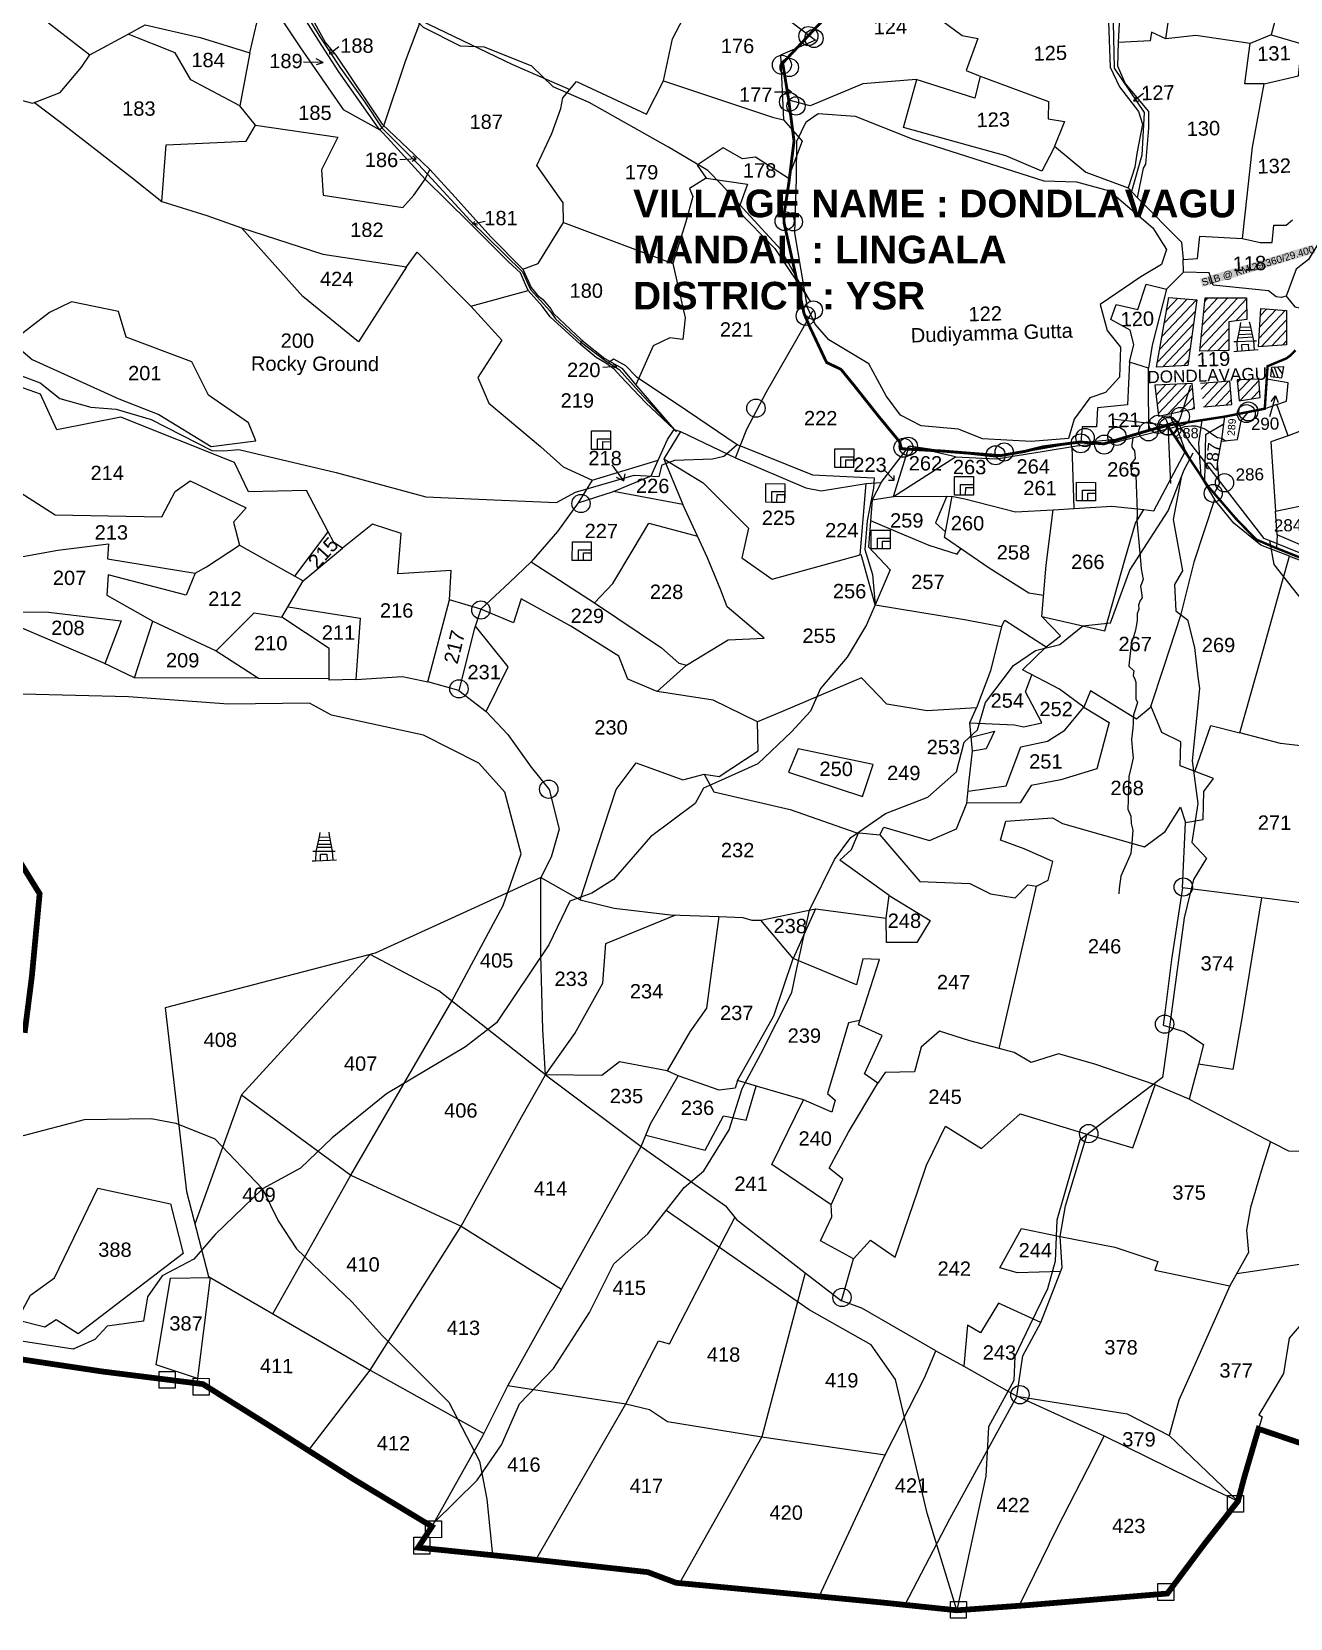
# Model space of a CAD drawing. Header units: millimetres. Extents: x 191342 to 235284, y 1600297 to 1616674.
# Drawn here: x 196262 to 198009, y 1601448 to 1603651 of the extents above; entities that cross this region are included whole.
import ezdxf

# ---------------------------------------------------------------- set-up
doc = ezdxf.new("R2010")
doc.units = ezdxf.units.MM
doc.header["$LTSCALE"] = 15
doc.linetypes.add('HIDDEN2', pattern=[0.1875, 0.125, -0.0625])
for name, color, linetype in [('BOUNDRY STONES', 240, 'Continuous'), ('PLOTS', 7, 'Continuous'), ('PLOTS NO', 7, 'Continuous'), ('ROADS', 1, 'Continuous'), ('STREAMS', 4, 'Continuous'), ('STRUCTURE', 5, 'Continuous'), ('TEXT', 1, 'Continuous'), ('VILLAGE', 7, 'Continuous'), ('VILLAGE BOUNDRY', 5, 'Continuous'), ('wells', 7, 'Continuous')]:
    doc.layers.add(name, color=color, linetype=linetype)
doc.styles.get("Standard").update_dxf_attribs({"font": 'arial.ttf'})
pattern_1 = [(46.742664, (162119.234, 1580884.609), (-7.2939106, 6.8631866), [])]

msp = doc.modelspace()

# ---------------------------------------------------------------- hatches: boundary and pattern name
at = {"layer": 'VILLAGE'}
h = msp.add_hatch(dxfattribs=at)
h.set_pattern_fill('ANSI31', color=30, scale=80.121692, angle=1.7427)
h.set_pattern_definition(pattern_1)
h.paths.add_polyline_path([(197840.1, 1603282.1), (197879.2, 1603279.2), (197866.7, 1603187.8), (197823.1, 1603185.6)])
h = msp.add_hatch(dxfattribs=at)
h.set_pattern_fill('ANSI31', color=30, scale=80.121692, angle=1.7427)
h.set_pattern_definition(pattern_1)
h.paths.add_polyline_path([(197890.4, 1603281.7), (197948.1, 1603282), (197948.3, 1603251.8), (197923.3, 1603248.5), (197923.2, 1603208.7), (197883, 1603207.7)])
h = msp.add_hatch(dxfattribs=at)
h.set_pattern_fill('ANSI31', color=30, scale=80.121692, angle=1.7427)
h.set_pattern_definition(pattern_1)
h.paths.add_polyline_path([(197967.7, 1603267.1), (198003.4, 1603264.5), (198003.4, 1603216.8), (197964.6, 1603213.6)])
h = msp.add_hatch(dxfattribs=at)
h.set_pattern_fill('ANSI31', color=30, scale=80.121692, angle=1.7427)
h.set_pattern_definition(pattern_1)
h.paths.add_polyline_path([(197820.8, 1603160.6), (197825.9, 1603117.4), (197875.7, 1603128.1), (197872.7, 1603163.1)])
h = msp.add_hatch(dxfattribs=at)
h.set_pattern_fill('ANSI31', color=30, scale=80.121692, angle=1.7427)
h.set_pattern_definition(pattern_1)
h.paths.add_polyline_path([(197934.9, 1603168), (197937.8, 1603139), (197966.7, 1603143.3), (197965.1, 1603168.8)])
edge = h.paths.add_edge_path()
edge.add_line((197888.1, 1603130.5), (197927.5, 1603133.8))
edge.add_line((197927.5, 1603133.8), (197924.8, 1603166.1))
edge.add_line((197924.8, 1603166.1), (197884.2, 1603162.7))

# ---------------------------------------------------------------- linework, layer by layer
at = {"layer": 'BOUNDRY STONES'}
msp.add_lwpolyline([(197856.4, 1603115.5), (197870.9, 1603160.5)], dxfattribs=at)
at = {"layer": 'BOUNDRY STONES', "color": 1}
for points in [[(197838.3, 1603104.6), (197761.3, 1603113.2)], [(197838.6, 1603104.8), (197842.5, 1603024)]]:
    msp.add_lwpolyline(points, dxfattribs=at)
at = {"layer": 'BOUNDRY STONES'}
for points in [[(196438.6, 1601790.8), (196460.7, 1601790.7), (196460.7, 1601767.3), (196438.5, 1601767.4)], [(196485.9, 1601781.2), (196508, 1601781.1), (196507.9, 1601757.7), (196485.8, 1601757.8)], [(197921.6, 1601618.5), (197943.7, 1601618.4), (197943.7, 1601595.1), (197921.6, 1601595.1)], [(196808.6, 1601583.3), (196830.7, 1601583.2), (196830.6, 1601559.8), (196808.5, 1601559.9)], [(196792.2, 1601560.6), (196814.3, 1601560.5), (196814.2, 1601537.2), (196792.1, 1601537.2)], [(197825, 1601496.1), (197847.1, 1601496.1), (197847, 1601472.7), (197824.9, 1601472.8)], [(197537, 1601471.4), (197559.1, 1601471.3), (197559, 1601447.9), (197536.9, 1601448)]]:
    msp.add_lwpolyline(points, close=True, dxfattribs=at)
at = {"layer": 'BOUNDRY STONES', "color": 1}
for centre, radius in [((197339.8, 1603645.4), 13.2), ((197303, 1603605.5), 13.2), ((197313, 1603554), 13.2), ((197306.8, 1603388.5), 13.2), ((197336.1, 1603256.8), 13.2), ((197950.5, 1603124.1), 13.2), ((197838.3, 1603104.6), 13.2), ((197839.6, 1603103.2), 12.5), ((197947.7, 1603121), 12.5), ((197717.8, 1603079.8), 13.2), ((197750.3, 1603078), 13.2), ((197811.9, 1603096.3), 13.2), ((197471.8, 1603073.6), 13.2), ((197599.7, 1603063.2), 13.2), ((197901.8, 1603010.3), 12.5)]:
    msp.add_circle(centre, radius, dxfattribs=at)
at = {"layer": 'BOUNDRY STONES'}
for centre in [(197347.6, 1603642.2), (197313.3, 1603601.8), (197322.6, 1603548.4), (197318.9, 1603387.4), (197346.6, 1603264.9), (197267, 1603128.6), (197825.3, 1603106.2), (197856.1, 1603117), (197723.9, 1603087.8), (197768.1, 1603089.6), (197478.6, 1603075.5), (197611.6, 1603067.8), (197917.4, 1603025), (197024.2, 1602996.2), (196885.2, 1602848.3), (196854.8, 1602738.8), (196979.4, 1602599.4), (197860.2, 1602463.6), (197834.3, 1602273.1), (197729, 1602121.1), (197386.5, 1601893.5), (197633.5, 1601758.4)]:
    msp.add_circle(centre, 12.7, dxfattribs=at)
at = {"layer": 'PLOTS'}
for points in [[(197982.4, 1603647), (198024.7, 1603634.8), (198040.8, 1603668.8), (198053, 1603677.6), (198012.8, 1603704), (197922.2, 1603765), (197845.5, 1603817)], [(197570.4, 1603813.4), (197551, 1603720.5), (197513.7, 1603712.5), (197507.5, 1603680.1), (197553.4, 1603646), (197575.2, 1603642), (197559, 1603597.6), (197576.1, 1603590.5), (197578.2, 1603589.6), (197570.9, 1603559.3), (197489.6, 1603585.3), (197415.6, 1603579.3), (197342.1, 1603548.5), (197312.5, 1603556.6)], [(197157.6, 1603757.6), (197145.5, 1603708.2), (197181.2, 1603699.5), (197223.9, 1603755), (197303, 1603740.6), (197273.6, 1603697.7), (197349.5, 1603639.7)], [(197836, 1603641.6), (197840.9, 1603677.1), (197847.6, 1603737.1), (197994, 1603692), (197982.4, 1603647), (197952.8, 1603635.2)], [(196285, 1603663.8), (196342.4, 1603619.5), (196395.9, 1603648), (196419.3, 1603661.1), (196495.8, 1603643.3), (196564.7, 1603622.3), (196583.9, 1603705.9), (196634.8, 1603629), (196694.2, 1603543.6), (196745.2, 1603515.3), (196750.5, 1603520.9), (196781.1, 1603612), (196801.7, 1603667.1)], [(196943.5, 1603321.5), (196964.7, 1603329.5), (197000, 1603386.7), (196999.4, 1603413.9), (196962.7, 1603465.5), (196983.9, 1603510.1), (196996.3, 1603544.8), (196999.1, 1603559.6), (197018, 1603582.3), (197115.3, 1603537.1), (197138.8, 1603583.4), (197151.2, 1603641.8), (197181.2, 1603699.5)], [(197022.9, 1603217.7), (196981.2, 1603255.5), (196970.8, 1603269.9), (196950.8, 1603291.9), (196945.6, 1603303.8), (196940.2, 1603316.4), (196923.6, 1603331.9), (196868.9, 1603386.3), (196808.1, 1603446.8), (196760.4, 1603498.8), (196743.2, 1603517.5), (196719.9, 1603550.4), (196687.9, 1603595.6), (196664.4, 1603632.5), (196640.4, 1603670.3)], [(196643.5, 1603683.1), (196669.4, 1603636.2), (196684.1, 1603619), (196748.3, 1603522.9), (196793.1, 1603480.5), (196814.5, 1603460.2), (196849.4, 1603421.5), (196899, 1603366.5), (196943.5, 1603321.5), (196950.8, 1603305.7), (196955.2, 1603296), (196963.5, 1603286.2), (196971.1, 1603279.4), (196982.2, 1603266.7), (196986.1, 1603259.9), (197017.5, 1603230.4), (197028, 1603220.8), (197057.5, 1603197.6), (197080.9, 1603184.3), (197098.9, 1603162.4), (197127.3, 1603129.6), (197153.7, 1603099), (197113.6, 1603136.4), (197079.7, 1603172.7), (197070.1, 1603182.6), (197058.7, 1603191.1), (197045.4, 1603199.1), (197022.9, 1603217.7), (197026.5, 1603222.1)], [(196801.7, 1603667.1), (196928.2, 1603606.6), (197008.5, 1603571)], [(197756.4, 1603665.2), (197758.9, 1603602.4), (197771.7, 1603575), (197798.2, 1603540.7), (197803.5, 1603523.2), (197795.8, 1603482.3), (197793, 1603463.4), (197783.9, 1603434.6), (197796.7, 1603420.7), (197804.8, 1603461.8), (197808, 1603467.7), (197812.2, 1603517.4), (197812.5, 1603540.8), (197789, 1603568.8), (197779.6, 1603580), (197769.3, 1603603.4), (197770.2, 1603636.3), (197772, 1603671.6)], [(196265.6, 1603553.2), (196303.5, 1603524.6), (196399, 1603450.5), (196442.2, 1603415.8), (196448.4, 1603494.5), (196559.4, 1603499.5), (196572.5, 1603521.8), (196550.9, 1603548.5), (196482.7, 1603584.6), (196461.1, 1603622.3), (196395.9, 1603648)], [(197796.7, 1603420.7), (197857.6, 1603359), (197860.2, 1603335.3), (197879.7, 1603336.7), (197883, 1603367.3), (197942.4, 1603364.2), (197956.1, 1603491.3), (197972.3, 1603579.1), (197945.6, 1603579.2), (197951, 1603621.5), (197952.8, 1603635.2), (197877.8, 1603646.3), (197836, 1603641.6), (197815.9, 1603650.7), (197814.1, 1603639), (197770.2, 1603636.3)], [(196098.2, 1603525.7), (196182.9, 1603506.3), (196189.5, 1603530.4), (196147.4, 1603545.3), (196154.3, 1603580.9), (196263, 1603552.3), (196268.2, 1603554.1), (196301.5, 1603566.9), (196331.1, 1603602.1), (196342.4, 1603619.5)], [(196564.7, 1603622.3), (196550.9, 1603548.5)], [(197349.5, 1603639.7), (197300.9, 1603619.1), (197305.4, 1603529.1), (197331, 1603499.5), (197311.6, 1603448.1), (197266.6, 1603477.2), (197248.5, 1603475), (197221.5, 1603490.2), (197185.6, 1603466.2), (197197.9, 1603448), (197255.5, 1603439.9), (197243.8, 1603407.9), (197241.7, 1603403.1), (197293.1, 1603350.3), (197342.6, 1603276.5)], [(197972.3, 1603579.1), (198020.1, 1603590.4), (198024.7, 1603634.8)], [(197138.8, 1603583.4), (197290, 1603532.9), (197305.4, 1603529.1)], [(197578.2, 1603589.6), (197673.3, 1603554.4), (197672.6, 1603530.6), (197695.2, 1603526.6), (197680.1, 1603488.6), (197663.8, 1603457.8), (197614.1, 1603479.2), (197472, 1603518.3), (197490.5, 1603585.3)], [(196572.5, 1603521.8), (196686.6, 1603504.8), (196664.2, 1603459.6), (196666.3, 1603424.5), (196777, 1603407.1), (196792.4, 1603424.6), (196808.1, 1603446.8), (196814.5, 1603460.2)], [(197681.6, 1603492.4), (197725, 1603456.3), (197783.9, 1603434.6)], [(197197.9, 1603448), (197174.7, 1603433.8), (197179.3, 1603422.5), (197169.6, 1603387.2), (197151.8, 1603329.4), (197168.6, 1603253.9), (197165.6, 1603224.2), (197147.4, 1603226.1), (197124.5, 1603215.1), (197100.3, 1603160.8)], [(196442.2, 1603415.8), (196505, 1603396.1), (196553.1, 1603379.1), (196666, 1603342.3), (196782.1, 1603324.9), (196796.6, 1603345.2), (196871.2, 1603270.4), (196950.8, 1603291.9)], [(196782.1, 1603324.9), (196715.4, 1603220.7), (196638.3, 1603283.7), (196553.1, 1603379.1)], [(197000, 1603386.7), (197151.8, 1603329.4)], [(198051.1, 1603383.3), (198050.5, 1603362.3), (198033.8, 1603335.2), (198017, 1603321.9), (198002.9, 1603284.4), (197995.9, 1603282.3), (197989.1, 1603283.1), (197978.3, 1603291.4), (197901.6, 1603299.3), (197896, 1603316.4), (197860.7, 1603317.7), (197860.2, 1603335.3)], [(197942.4, 1603364.2), (197966.8, 1603358.5), (197983.6, 1603358.5), (197986.1, 1603382.6), (198003, 1603383), (198012, 1603390)], [(197860.7, 1603317.7), (197836.9, 1603294), (197817.1, 1603216.1), (197812, 1603184), (197785.5, 1603192.7), (197791.7, 1603216.9), (197786.6, 1603237), (197759.7, 1603251.6), (197767, 1603272.7), (197797.3, 1603265.5), (197808.5, 1603301), (197836.9, 1603293.8)], [(196233.7, 1603220.7), (196262.6, 1603196.4), (196382.7, 1603141.4), (196438.2, 1603119.8), (196510.7, 1603075.4), (196572.9, 1603083.1), (196562.7, 1603108.1), (196507, 1603146.8), (196484, 1603192.9), (196393.1, 1603227.3), (196382.4, 1603263), (196317.1, 1603276.2), (196286.5, 1603261.3), (196233.7, 1603220.7)], [(196871.2, 1603270.4), (196914.2, 1603223.1), (196880.9, 1603171.2), (196896.3, 1603135.7), (196968.2, 1603075.6), (196999.5, 1603047.2), (197039.5, 1603028.6), (197131.5, 1603056.5), (197144.1, 1603085.3), (197153.7, 1603099), (197162.3, 1603096.2), (197139.2, 1603058.2), (197165.6, 1602994.8), (197069.1, 1603013.1), (197121.6, 1603034.6), (197131.5, 1603056.5)], [(198002.9, 1603284.4), (198015.1, 1603269.4), (198089.1, 1603255.1)], [(197162.3, 1603096.2), (197238.7, 1603059.6), (197254.5, 1603099.4), (197281.6, 1603151.1), (197320.4, 1603219.1), (197345.8, 1603263.6)], [(196885.4, 1602849.5), (196841.8, 1602862.3), (196844, 1602903.2), (196769.8, 1602898.5), (196774.5, 1602954.6), (196734.6, 1602967.6), (196693.1, 1602934.2), (196681, 1602942), (196673.3, 1602956.7), (196643.3, 1603014.2), (196562.9, 1603012.2), (196543.2, 1603053), (196385.6, 1603115.9), (196296.5, 1603098.6), (196274.2, 1603147.9), (196218.8, 1603167.4), (196162.8, 1603178.4), (196133.5, 1603147.3), (196145.2, 1603103.6), (196172.7, 1603066.9), (196196.7, 1603079.9), (196222, 1603068.7), (196243.4, 1603117.1), (196133.5, 1603147.3)], [(197785.5, 1603192.7), (197782.9, 1603133.2), (197740.9, 1603128.9), (197739.9, 1603102.7), (197719.8, 1603102.6), (197718.2, 1603081.4)], [(197812.2, 1603097.7), (197812, 1603163.1), (197812, 1603184)], [(197990.2, 1603133.6), (198003.5, 1603138.4), (198005.6, 1603163.8), (197976, 1603168.8)], [(197544, 1603061.2), (197600.6, 1603058.2), (197664.3, 1603068.6), (197712.2, 1603076.4), (197766, 1603081.3), (197809.1, 1603092.3), (197851, 1603103), (197856.4, 1603115.5)], [(197902.9, 1603010.3), (197910.3, 1603023.4), (197907.5, 1603052.3), (197913.5, 1603085.4), (197918, 1603116.9)], [(197913, 1603082.7), (197935.5, 1603085.1), (197940.5, 1603111), (197950.4, 1603123.3)], [(198005.9, 1603090.4), (197990.2, 1603133.6), (197973.3, 1603127.9)], [(198073.2, 1603126.4), (198051.6, 1603128.9), (198031.4, 1603099.7), (198005.9, 1603090.4), (197981.9, 1603081.8), (197988.3, 1602985.5)], [(197708.8, 1602989.3), (197761.1, 1602992.4), (197805.4, 1602987.9), (197819.1, 1602986.1), (197863.4, 1603068.7), (197851, 1603103)], [(197916.5, 1603106.6), (197890.9, 1603091.4), (197889.5, 1603027.5)], [(196116.7, 1603080.5), (196157.8, 1603041.3), (196220.1, 1603014.9), (196227.1, 1603023.4), (196294.3, 1602980.3), (196442.3, 1602977.5), (196460.8, 1603012.7), (196481.8, 1603027.5), (196559.4, 1602990.4), (196542, 1602970.4), (196550.2, 1602938.5), (196627.1, 1602895.4), (196638.7, 1602888.9), (196693.1, 1602934.2)], [(197428.2, 1603001.5), (197457.8, 1603006), (197479.6, 1603075.7)], [(197440.9, 1603025.4), (197479.6, 1603075.7)], [(197457.8, 1603006), (197544, 1603061.2), (197479.6, 1603075.7)], [(197457.8, 1603006), (197538.3, 1603006.4), (197557.1, 1603002.8), (197627.4, 1602984.5), (197679.4, 1602987.6), (197708.8, 1602989.3), (197706.1, 1603075.4)], [(197863.4, 1603068.7), (197903.3, 1603001.9), (197874.9, 1602914.6), (197856.2, 1602840.6), (197833.1, 1602770), (197814.3, 1602712.5), (197795.3, 1602696.8), (197731.2, 1602736.2), (197722.3, 1602713.3), (197688.6, 1602738.5), (197636.9, 1602765.2), (197670, 1602797.3), (197689.6, 1602812.3), (197663.7, 1602839.4), (197669.7, 1602910.5), (197679.4, 1602987.6)], [(197139.2, 1603058.2), (197194, 1603024.8), (197256.6, 1602962.1), (197247.5, 1602920.8), (197289.5, 1602891.3), (197411.7, 1602925.1), (197420.2, 1603023.9), (197440.9, 1603025.4), (197428.2, 1603001.5), (197423.4, 1602936.1), (197453.2, 1602904.2), (197432.5, 1602855.4), (197413.1, 1602925.5)], [(197238.7, 1603059.6), (197336.2, 1603017.9), (197357.4, 1603013.9), (197420.2, 1603023.9)], [(197039.5, 1603028.6), (197020.4, 1602997.3), (197069.1, 1603013.1)], [(197531.8, 1603006.4), (197516.4, 1602969.4), (197530.1, 1602957)], [(197666.1, 1602868.4), (197646, 1602871.6), (197590.8, 1602906.5), (197528.6, 1602949.1), (197539.5, 1603006.2)], [(197876.2, 1602624.1), (197898.3, 1602688), (197938.9, 1602677.9), (197968.1, 1602782.5), (197997.8, 1602888.6), (198007.5, 1602923.1), (197967.8, 1602938.3), (197930.2, 1602968.8), (197903.3, 1603001.9)], [(197020.4, 1602997.3), (196991.7, 1602957.1), (196955.2, 1602915), (197042.9, 1602858.4), (197068.6, 1602885), (197096.6, 1602932.2), (197118.4, 1602969), (197186, 1602951), (197165.6, 1602994.8)], [(197663.7, 1602839.4), (197751.1, 1602819.6), (197779.1, 1602918), (197793.7, 1602969), (197805.4, 1602987.9)], [(197990.6, 1602952.5), (197988.3, 1602985.5), (198041.6, 1602996.7), (198036.7, 1602932.9)], [(197426, 1602972.5), (197464.2, 1602956.5), (197507, 1602938.4), (197546.4, 1602926), (197551.5, 1602933.4)], [(196223.9, 1602917.9), (196298.1, 1602931.3), (196368.4, 1602940.3), (196367.1, 1602919.5), (196488.8, 1602899.4), (196504.3, 1602908.2), (196550.2, 1602938.5)], [(196627.1, 1602895.4), (196673.3, 1602956.7)], [(197170.7, 1602771.7), (197228.3, 1602806.8), (197278.3, 1602809.1), (197227.1, 1602852.5), (197218.2, 1602875.8), (197199.7, 1602920.7), (197186, 1602951)], [(198170.1, 1602889.9), (198137, 1602889.3), (198131.7, 1602909.1), (198095.1, 1602917.6), (198066.8, 1602922), (198039.3, 1602931.8), (197990.6, 1602952.5), (197989.6, 1602934.1)], [(197607.8, 1602825.3), (197592.5, 1602763.8), (197573.2, 1602712.5), (197504.5, 1602708.1), (197448.8, 1602717.4), (197413.6, 1602754.1), (197302.5, 1602706.9), (197269.3, 1602692.8), (197207.8, 1602723.1), (197130.1, 1602735.1), (197089, 1602752.3), (197076.7, 1602784.1), (197010, 1602825.7), (196941.3, 1602863.8), (196930.5, 1602830.3), (196885.4, 1602849.5), (196924.9, 1602886.5), (196955.2, 1602915)], [(198007.5, 1602923.1), (198086.2, 1602893.1), (198151.3, 1602864.8), (198205.4, 1602836.7), (198190.1, 1602801), (198140.7, 1602805.8), (198118.1, 1602757), (198099, 1602716.1), (198075.4, 1602721), (198067.6, 1602691.3), (198089.6, 1602690.6), (198083.1, 1602652.5), (197995, 1602662.8), (197938.9, 1602677.9)], [(196488.8, 1602899.4), (196476.1, 1602869), (196367.8, 1602897.1), (196366.2, 1602869), (196430.1, 1602832.6), (196517.8, 1602791.7), (196570.5, 1602844.4), (196609.1, 1602838.4), (196638.7, 1602888.9)], [(196617.7, 1602852.9), (196717.8, 1602837), (196711.9, 1602752), (196674.5, 1602750.8), (196674.7, 1602794.7), (196609.1, 1602838.4)], [(196711.9, 1602752), (196776.5, 1602755.8), (196811.8, 1602748.4), (196841.8, 1602862.3)], [(196885.4, 1602849.5), (196876.1, 1602821.2), (196854.6, 1602736.7), (196811.8, 1602748.4)], [(197042.9, 1602858.4), (197136, 1602795.9), (197159.8, 1602774.3), (197170.7, 1602771.7), (197130.1, 1602735.1)], [(197432.5, 1602855.4), (197556.6, 1602835.1), (197607.8, 1602825.3), (197612.3, 1602834.1), (197670, 1602797.3)], [(196404.4, 1602754.2), (196361, 1602774.9), (196194.7, 1602845.8), (196285, 1602845.5), (196386.1, 1602833.2), (196363.5, 1602773.7)], [(196576.5, 1602753.6), (196404.4, 1602754.2), (196430.1, 1602832.6)], [(196854.6, 1602736.7), (196892.7, 1602707.4), (196923.1, 1602769.4), (196877.6, 1602825.7)], [(196517.8, 1602791.7), (196576.5, 1602753.6), (196674.5, 1602753.3)], [(197564, 1602691.4), (197625.8, 1602688.8), (197638.4, 1602686.1), (197663.7, 1602691.7), (197641.3, 1602734.6), (197650.1, 1602758.4)], [(197439, 1602536.1), (197494.7, 1602471.2), (197564.1, 1602468.5), (197592.8, 1602454), (197626.7, 1602448.4), (197644.5, 1602466.5), (197656.5, 1602464.6), (197672.8, 1602473.2), (197678.9, 1602499.1), (197639.4, 1602516.6), (197606.7, 1602528.6), (197614, 1602555.2), (197678.7, 1602559.5), (197692.5, 1602551.6), (197749.4, 1602535.7), (197806.5, 1602519.6), (197834.9, 1602540.6), (197856.2, 1602574.6), (197863.5, 1602553), (197887.7, 1602557.5), (197888.7, 1602596.3), (197902.2, 1602614.2), (197856, 1602631.8), (197856.8, 1602665.1), (197830.2, 1602678), (197815.3, 1602715.3)], [(196892.7, 1602707.4), (196922.6, 1602675.4), (196954.9, 1602630.2), (196980.1, 1602598.9), (196993.9, 1602543.9), (196982.9, 1602504.8), (196968.6, 1602476.8), (197023.2, 1602445.9), (197048.1, 1602522.7), (197072.8, 1602598.8), (197100.6, 1602635.9), (197165.5, 1602612.2), (197195, 1602620.3), (197215.9, 1602617), (197270.3, 1602652.8), (197269.3, 1602692.8)], [(197195, 1602620.3), (197208.6, 1602595.7), (197314.4, 1602571.2), (197405.9, 1602539.1), (197439, 1602536.1), (197444.6, 1602546.9), (197507.8, 1602528.2), (197545.3, 1602544.2), (197559.6, 1602579.8), (197562.7, 1602607.6), (197567.7, 1602652.4), (197564, 1602691.4), (197573.2, 1602712.5)], [(197561.5, 1602596.9), (197614.2, 1602604.1), (197634.7, 1602658.3), (197671.9, 1602665.9), (197695.7, 1602681.3), (197722.3, 1602713.3), (197757.1, 1602692.1), (197740.2, 1602627.6), (197690.1, 1602612.4), (197648.9, 1602604.6), (197634, 1602580.5), (197559.6, 1602579.8)], [(197565.8, 1602671.9), (197598, 1602680), (197586.4, 1602655.6), (197567.7, 1602652.4)], [(197312, 1602623.1), (197415.1, 1602589.4), (197429.6, 1602633.7), (197325.7, 1602655.7), (197312, 1602623.1)], [(198083.2, 1602653.3), (198076, 1602560.9), (198072.8, 1602468.1), (198089.1, 1602464.7), (198083.9, 1602440), (198034.5, 1602440.4), (197968.7, 1602448.7), (197859, 1602462.4), (197863.5, 1602553)], [(197451.8, 1602451.8), (197383.4, 1602500.8), (197399.8, 1602515.5), (197409.2, 1602538.8)], [(196975, 1602202.9), (196971.3, 1602265.5), (196968.6, 1602369.3), (196968.6, 1602476.8), (196860.1, 1602427.3), (196738.5, 1602371.8), (196446.9, 1602295.7), (196476.8, 1602040.5), (196507.1, 1601922.6), (196731.8, 1601792.3), (196857.9, 1601992.5), (196942.1, 1602144.7), (196975, 1602202.9), (196826.7, 1602319.3), (196731.5, 1602370), (196597.8, 1602223.8), (196553.2, 1602175), (196704.9, 1602063.2), (196857.9, 1601992.5), (196997.3, 1601904.8), (197107.7, 1602103.2), (197120.5, 1602134.6), (197159, 1602201.1), (197143.8, 1602208.2)], [(197859, 1602462.4), (197843.7, 1602362.9), (197834.9, 1602292.4), (197832.4, 1602271.9), (197861.1, 1602263), (197888.2, 1602244.8), (197881.1, 1602217.7), (197868.2, 1602169), (197821.3, 1602188.9), (197737.4, 1602217.7), (197687, 1602231.7), (197649.2, 1602219.9), (197625.3, 1602233.7), (197604.5, 1602239.2), (197563.7, 1602250), (197521.6, 1602263.3), (197496.6, 1602241), (197487.2, 1602206.9), (197446.3, 1602205.9), (197436, 1602191.2), (197417.6, 1602204.1), (197442.1, 1602257.2), (197409.6, 1602272.2), (197438.6, 1602362.9), (197415.3, 1602363.8), (197406.8, 1602327.7), (197318.9, 1602364.4), (197274, 1602417.3), (197349.7, 1602433.1), (197318.9, 1602364.4)], [(197349.7, 1602433.1), (197447.7, 1602420.4), (197451.8, 1602451.8), (197508.9, 1602417.1), (197490.4, 1602386.7), (197448.1, 1602386.5), (197447.7, 1602420.4)], [(197604.5, 1602239.2), (197656.5, 1602464.6)], [(197023.2, 1602445.9), (197070.3, 1602434.3), (197148.6, 1602425.1), (197215.4, 1602422.7), (197248.7, 1602421.2), (197261.2, 1602417.5), (197274, 1602417.3)], [(197868.2, 1602169), (197985.5, 1602108), (198006.2, 1602097), (198029.8, 1602096.7), (198095.3, 1602078.5), (198125.4, 1602205.8), (198106.3, 1602263), (198090, 1602364.8), (198086.6, 1602402.5), (198083.9, 1602440)], [(197968.7, 1602448.7), (197942, 1602283.5), (197929.2, 1602210.1), (197881.1, 1602217.7)], [(197215.4, 1602422.7), (197205.8, 1602351), (197198.4, 1602295.2), (197175.3, 1602262.5), (197143.8, 1602208.2), (197077.8, 1602220.7), (197053.1, 1602201.7), (196975, 1602202.9), (197015.5, 1602260.2), (197054.3, 1602329.8), (197058.6, 1602385.1), (197156, 1602424.8)], [(197241.4, 1602194.7), (197291.8, 1602284.8), (197318.9, 1602364.4)], [(196596.6, 1601870.7), (196704.9, 1602063.2), (196845.1, 1602304.9)], [(197411.4, 1602278), (197395.7, 1602275), (197378.4, 1602217.1), (197366.3, 1602176.6), (197377.2, 1602167.7), (197372.3, 1602150.8), (197333.1, 1602167.8)], [(196975, 1602202.9), (197107.7, 1602103.2), (197224.6, 1602020.6), (197240, 1602001.8), (197335.5, 1601927.9), (197385.8, 1601888.9), (197402.3, 1601947), (197356.6, 1601972.1), (197372.6, 1602005.4), (197371.6, 1602022), (197289.2, 1602078.4), (197333.1, 1602167.8), (197269, 1602186.6), (197241.4, 1602194.7), (197238.3, 1602184.2), (197216, 1602181.3), (197159, 1602201.1)], [(197114.1, 1602118.9), (197196.4, 1602097.9), (197222, 1602145.9), (197253.6, 1602139.7), (197267.5, 1602187)], [(197371.6, 1602022), (197387.6, 1602057.9), (197368.7, 1602073.2), (197395.3, 1602123.2), (197436, 1602191.2)], [(197402.3, 1601947), (197425.9, 1601973.2), (197460.5, 1601949.5), (197491.7, 1602041.5), (197503.8, 1602077.2), (197530.2, 1602131.4), (197580, 1602100.5), (197633.6, 1602148.6), (197725.1, 1602120.9), (197790.2, 1602101.2), (197821.3, 1602188.9)], [(196553.2, 1602175), (196488.4, 1601995.3)], [(197629.1, 1601756.6), (197637.7, 1601812.5), (197662.7, 1601858.9), (197692.1, 1601935), (197689.3, 1601978.4), (197696.9, 1602020.9), (197726.9, 1602120.3)], [(197981.1, 1602110.2), (197968.5, 1602069), (197953.4, 1602018.4), (197947.8, 1601987), (197950.8, 1601955.9), (197924.8, 1601909.6), (197878, 1601804.6), (197854, 1601750.8), (197840.7, 1601701.7), (197936.1, 1601610.6), (197900.2, 1601627.3), (197750.8, 1601701), (197629.1, 1601756.6), (197782.5, 1601732), (197840.7, 1601701.7)], [(196471.8, 1601954.7), (196326.3, 1601843.1), (196295.7, 1601862.3), (196280, 1601852.4), (196241.4, 1601862.1), (196260.2, 1601896.5), (196293.6, 1601920.8), (196353.4, 1602045.1), (196454.4, 1602023.7), (196471.8, 1601954.7)], [(196961.7, 1601529.1), (197086.4, 1601746), (197131.8, 1601833.3), (197146.9, 1601829.2), (197208.3, 1601947.5), (197237.8, 1602004.4)], [(197690.1, 1601929.7), (197630.3, 1601927.7), (197605.6, 1601934.6), (197635.8, 1601989.1), (197689.3, 1601978.4), (197765, 1601963.2), (197824.8, 1601943.3), (197820.9, 1601931.5), (197924.8, 1601909.6)], [(197934.5, 1601927), (198071.6, 1601947), (198043.5, 1601879.4), (198007.3, 1601836.9), (197999.2, 1601787.9), (197964.9, 1601730.5), (197969.8, 1601727.6), (197964.6, 1601711)], [(197335.5, 1601927.9), (197275.3, 1601699.9), (197160.8, 1601496.7)], [(196492.1, 1601781.1), (196434.6, 1601800.1), (196454.5, 1601920.3), (196509.6, 1601921.2)], [(196509.6, 1601921.2), (196491.2, 1601774.2)], [(196997.3, 1601904.8), (196922.8, 1601771.1), (196887.8, 1601701.7), (196817.3, 1601575.4)], [(197516.9, 1601819.6), (197413.9, 1601878.5), (197385.8, 1601888.9)], [(197662.7, 1601858.9), (197603.5, 1601885.6), (197578.6, 1601844.2), (197560.8, 1601854.9), (197555.6, 1601798.3), (197629.1, 1601756.6), (197535.7, 1601585.5), (197473.8, 1601466.5)], [(197354.8, 1601478.3), (197446.4, 1601675), (197501.1, 1601781.8), (197516.9, 1601819.6), (197555.6, 1601798.3)], [(196646, 1601680.9), (196731.8, 1601792.3), (196889.3, 1601704.4)], [(196922.8, 1601771.1), (197086.4, 1601746), (197119.1, 1601738.1), (197144.3, 1601721.3), (197275.3, 1601699.9), (197446.4, 1601675)], [(197632.6, 1601465.3), (197685.2, 1601573.1), (197736.2, 1601672.2), (197750.5, 1601701.1)]]:
    msp.add_lwpolyline(points, dxfattribs=at)
at = {"layer": 'PLOTS NO'}
for points in [[(196675.2, 1603620.8), (196688.1, 1603631.1)], [(196675.4, 1603626.6), (196675.2, 1603620.8), (196680.5, 1603621.4)], [(196666.2, 1603608.6), (196638.9, 1603609.3)], [(196657.2, 1603606), (196666.2, 1603608.6), (196656.4, 1603613.9)], [(196795.6, 1603474.7), (196772.6, 1603473.4)], [(196790, 1603471.6), (196795.6, 1603474.7), (196790.7, 1603478.5)], [(196873.4, 1603384.7), (196891.1, 1603388.4)], [(196876.9, 1603388.1), (196873.4, 1603384.7), (196880.5, 1603383.1)], [(197073.9, 1603186.3), (197054.4, 1603185.3)], [(197068.9, 1603184.7), (197073.9, 1603186.3), (197068.8, 1603190)], [(197083.8, 1603027.8), (197067.4, 1603049.8)], [(197073.1, 1603033), (197083.8, 1603027.8), (197085.7, 1603037.3)], [(197459, 1603028.8), (197444, 1603043.9)], [(197450.9, 1603028.4), (197459, 1603028.8), (197459, 1603034.9)]]:
    msp.add_lwpolyline(points, dxfattribs=at)
at = {"layer": 'PLOTS NO', "color": 0}
for points in [[(197791.1, 1603555.7), (197804.9, 1603565.9)], [(197794.4, 1603559.9), (197791.1, 1603555.7), (197798.3, 1603554.9)], [(197988.1, 1603145.7), (197979.7, 1603116.5)], [(197982.1, 1603138), (197988.1, 1603145.7), (197991.8, 1603136.7)]]:
    msp.add_lwpolyline(points, dxfattribs=at)
at = {"layer": 'ROADS'}
for points in [[(197342.6, 1603276.5), (197301.4, 1603349.1), (197254, 1603401), (197219.1, 1603439.2), (197200.3, 1603458.5), (197145.6, 1603491.1), (197035.7, 1603553), (196985.8, 1603575.1), (196956.1, 1603603.7), (196890.3, 1603630.2), (196856.9, 1603631.5), (196805.6, 1603657.4), (196779.9, 1603682.3), (196712.4, 1603736.7), (196708, 1603773.9), (196684, 1603802.3), (196635.6, 1603845.2), (196600.6, 1603876.2), (196543.9, 1603930.4)], [(196641.8, 1603677), (196661.7, 1603644.4), (196689.3, 1603602.3), (196724.3, 1603553.5), (196747.8, 1603518.1), (196798.3, 1603467.6), (196811.3, 1603453.5), (196871, 1603388.7), (196918, 1603342.5), (196942.8, 1603318), (196954.2, 1603293.3), (196981.1, 1603264), (196988.7, 1603252.8), (197024.7, 1603219.9), (197057.7, 1603194.9), (197077, 1603182.4), (197104.8, 1603151.4), (197143.2, 1603110.1), (197156.6, 1603095.6)], [(197762.8, 1603663.7), (197764.3, 1603600.8), (197805.9, 1603539.2), (197802.8, 1603480), (197788.4, 1603429.6)], [(197323.6, 1603499.3), (197336.6, 1603526.2), (197353.4, 1603538.1), (197404.9, 1603534), (197483.9, 1603502.9), (197581.2, 1603471.7), (197666.7, 1603444.2), (197712, 1603443.1), (197757.7, 1603430.6), (197818.1, 1603379.2), (197836.9, 1603349.1), (197830, 1603328.3), (197801.3, 1603310.8), (197745, 1603272.8), (197754.4, 1603236.4), (197772.9, 1603213.3), (197771.7, 1603171.6), (197752.3, 1603150.3), (197730.4, 1603142.9), (197708.9, 1603113.2), (197701.1, 1603086.6), (197649.2, 1603082.5), (197581.6, 1603086.2), (197548.1, 1603099.4), (197496.6, 1603104.2), (197467.9, 1603119), (197447.8, 1603145.7), (197423.6, 1603190.2), (197368.4, 1603223.4), (197349.2, 1603245.1), (197338.8, 1603268.6), (197321.1, 1603372), (197323.4, 1603447.4), (197323.6, 1603499.3)], [(195953.8, 1603267.7), (196035.3, 1603246.2), (196073.1, 1603224.7), (196190.1, 1603194.7), (196273.7, 1603163.6), (196300.6, 1603142.2), (196344, 1603129.8), (196378.9, 1603127.4), (196427.6, 1603112.7), (196512, 1603069.6), (196528.4, 1603069.2), (196549.5, 1603071.1), (196684.3, 1603039.5), (196808.8, 1603005.5), (196914.1, 1603000.8), (196990.2, 1602997.5), (197016.6, 1603012), (197097.8, 1603035.5), (197132.8, 1603033.6), (197136.8, 1603050.1), (197154.5, 1603056.3), (197206.8, 1603058.4), (197222.6, 1603062), (197241.1, 1603078.1)], [(197062.2, 1603192), (197069.2, 1603197.1), (197086.1, 1603187.8), (197100.8, 1603172.5), (197171.9, 1603124.7), (197241.1, 1603078.1), (197345.4, 1603036.2), (197431, 1603031.9), (197430.2, 1603017.4), (197421.3, 1602972.1), (197418.2, 1602932.4), (197428.7, 1602897.6), (197432.5, 1602855.4)], [(198152.6, 1602721.2), (198163, 1602733.9), (198204.2, 1602812), (198211.2, 1602842.8), (198171.8, 1602865.4), (198021.4, 1602927.6), (197972.6, 1602947.8), (197869.3, 1603080.8), (197851.7, 1603110.7), (197766.9, 1603084.9), (197704.3, 1603079), (197599.9, 1603060.5), (197539.9, 1603067), (197479.6, 1603075.7)], [(196820.3, 1601580.8), (196880.2, 1601639.6), (196913.8, 1601689), (196939, 1601745.8), (196985.9, 1601794.7), (197036.2, 1601872.4), (197069.9, 1601940.2), (197117.2, 1601981.9), (197167.4, 1602046.4), (197194.5, 1602069.2), (197229.8, 1602126.2), (197247.7, 1602183.6), (197273.7, 1602232.1), (197316.7, 1602317.2), (197322.5, 1602344.1), (197341.4, 1602431.3), (197376.3, 1602501.8), (197398.6, 1602532.3), (197447, 1602565.8), (197505.5, 1602588.2), (197545.3, 1602623.7), (197556.1, 1602664.8), (197574.4, 1602681.7), (197585.9, 1602719.8), (197624.6, 1602771.3), (197655.1, 1602792.2), (197688.8, 1602800.2), (197720.9, 1602826.4), (197759.2, 1602830.5), (197786.2, 1602903.6), (197839.2, 1602986.2), (197861.4, 1603043.1), (197873.8, 1603066.5)], [(197857.1, 1603032.1), (197846.1, 1602973.8), (197858.9, 1602902.5), (197848.1, 1602883.7), (197849.9, 1602847.1), (197866, 1602834.6), (197875.6, 1602796.2), (197880.6, 1602755.4), (197882.5, 1602739.3), (197877.6, 1602689), (197872.6, 1602638.6), (197880.4, 1602579.6), (197871.9, 1602525.6), (197892.6, 1602503.5), (197874.5, 1602473.9), (197861.3, 1602420.8), (197844.6, 1602297.1), (197836.7, 1602238.2), (197831.4, 1602198.9), (197750, 1602137.4), (197716.5, 1602112), (197684.6, 1602000.7), (197682.5, 1601944.1), (197671.7, 1601905.3), (197647.4, 1601854.8), (197626.5, 1601811.4), (197624.9, 1601778.4), (197589.7, 1601713.9), (197586.2, 1601645.5), (197546.1, 1601459), (197504.6, 1601594), (197460.8, 1601779.4), (197426.9, 1601827.5), (197341, 1601876.3), (197142.3, 1602014.1)], [(197980, 1602944.7), (197985.8, 1602911.4), (198018.2, 1602870.3), (198052.4, 1602826.9), (198085.3, 1602771.4), (198101.9, 1602739), (198120.9, 1602726.2), (198138.8, 1602720.6), (198152.6, 1602721.2)], [(197432.5, 1602855.4), (197420.7, 1602827.5), (197393.7, 1602782.8), (197356.8, 1602739.3), (197342.7, 1602707.6), (197316.6, 1602678.9), (197269.5, 1602634.5), (197210.8, 1602608.3), (197194.1, 1602600.8), (197182.7, 1602579.5), (197120.8, 1602533.2), (197069.5, 1602474.1), (197039.3, 1602455), (197008.5, 1602443.7), (196979.7, 1602383.3), (196907.1, 1602275), (196863.8, 1602241.8), (196754.3, 1602176.5), (196678.7, 1602115.4), (196634.7, 1602073.3), (196582.3, 1602044.2), (196516.3, 1601981), (196486.6, 1601946.9), (196443.1, 1601923.7), (196422.5, 1601894.3), (196417.1, 1601860.4), (196366.4, 1601853.8), (196349.3, 1601835), (196319.4, 1601821.5), (196076.1, 1601859.2)], [(196845.1, 1602304.9), (196916, 1602437.9), (196941.2, 1602509.5), (196918.4, 1602595.4), (196882.4, 1602635.4), (196805.8, 1602674.3), (196678, 1602702.2), (196647.4, 1602719.1), (196535.1, 1602717.7), (196396.3, 1602727.6), (196249, 1602731.3), (196212.3, 1602745.8), (196011.7, 1602762.7)], [(196221.9, 1602120.4), (196250.2, 1602118.4), (196335.1, 1602140.8), (196427.4, 1602142.2), (196461.9, 1602135.8), (196516, 1602113.6)], [(196516, 1602113.6), (196582.3, 1602044.2), (196603.7, 1602000.1), (196629.4, 1601961), (196706.5, 1601887.1), (196748.3, 1601840.8), (196840.6, 1601747.9), (196883.5, 1601666.2), (196893.4, 1601613.2), (196901.5, 1601535.5)]]:
    msp.add_lwpolyline(points, dxfattribs=at)
at = {"layer": 'ROADS', "color": 1}
msp.add_lwpolyline([(197885, 1603034.3), (197881.8, 1603080), (197886.2, 1603112)], dxfattribs=at)
at = {"layer": 'STREAMS', "color": 4}
msp.add_lwpolyline([(197847, 1603105.9), (197853.3, 1603099.4), (197862.2, 1603103.1), (197871.7, 1603104), (197877.5, 1603104.1), (197890, 1603099.9), (197897.1, 1603095.1), (197900, 1603093.1), (197907.6, 1603087.9), (197913.7, 1603086.8), (197918.7, 1603083.3), (197920.6, 1603083.5)], dxfattribs=at)
at = {"layer": 'STREAMS'}
msp.add_lwpolyline([(197790.4, 1603087.5), (197789, 1603077.6), (197788.6, 1603074.3), (197792.5, 1603069.2), (197792.9, 1603064.5), (197793.4, 1603058.8), (197789.1, 1603053.2), (197786.7, 1603049.9), (197787.9, 1603040.7), (197788.3, 1603038.1), (197794.4, 1603035.6), (197795.3, 1603010.1), (197795.3, 1603007.4), (197795.6, 1603000.9), (197796.3, 1602981.6), (197795.8, 1602972.4), (197796.7, 1602962.6), (197798, 1602947.7), (197799.4, 1602932.5), (197800.3, 1602922.5), (197801.9, 1602905.5), (197804.6, 1602890.6), (197802, 1602884.5), (197800.8, 1602881.4), (197802.2, 1602872.2), (197803.3, 1602865.1), (197800.4, 1602861.4), (197798.2, 1602854.8), (197798.6, 1602849.3), (197796.2, 1602843.2), (197796, 1602833.6), (197794.8, 1602826), (197793.9, 1602820.4), (197791, 1602811), (197788.5, 1602802.6), (197787.9, 1602800.8), (197786.4, 1602787.7), (197785.2, 1602775.6), (197784.7, 1602770.1), (197791.6, 1602763.6), (197790.8, 1602757.4), (197792.8, 1602752.3), (197794.3, 1602748.3), (197794.3, 1602739.4), (197794.3, 1602732.8), (197794.3, 1602728.3), (197794.3, 1602724.8), (197796.6, 1602719.7), (197791.8, 1602705.5), (197790.9, 1602702.7), (197790.8, 1602695.1), (197790.8, 1602690.8), (197790, 1602684.2), (197788.2, 1602668.6), (197789.9, 1602651.9), (197790.8, 1602642.8), (197787.8, 1602630.6), (197784.6, 1602617), (197783.5, 1602584.6), (197783, 1602571.8), (197787.4, 1602561.8), (197788, 1602551.8), (197790.2, 1602542.6), (197788.7, 1602524.6), (197787.6, 1602510.2), (197781, 1602495.5), (197778.5, 1602490), (197773.4, 1602478.7), (197771.4, 1602461.4), (197770.6, 1602454.2)], dxfattribs=at)
at = {"layer": 'VILLAGE', "color": 30}
for points in [[(197840.1, 1603282.1), (197879.2, 1603279.2), (197866.7, 1603187.8), (197823.1, 1603185.6), (197840.1, 1603282.1)], [(197890.4, 1603281.7), (197948.1, 1603282), (197948.3, 1603251.8), (197923.3, 1603248.5), (197923.2, 1603208.7), (197883, 1603207.7), (197890.4, 1603281.7)], [(197967.7, 1603267.1), (198003.4, 1603264.5), (198003.4, 1603216.8), (197964.6, 1603213.6), (197967.7, 1603267.1)], [(197981.6, 1603172.5), (197996.9, 1603170.6), (197999.7, 1603186.2), (197982.8, 1603185.1), (197981.3, 1603172.5)], [(197987.3, 1603171.7), (197982.7, 1603184.6)], [(197992.1, 1603171.2), (197986.6, 1603185.4)], [(197997.9, 1603176.1), (197991.3, 1603185.7)], [(197820.8, 1603160.6), (197825.9, 1603117.4), (197875.7, 1603128.1), (197872.7, 1603163.1), (197820.8, 1603160.6)], [(197888.1, 1603130.5), (197927.5, 1603133.8), (197924.8, 1603166.1), (197884.2, 1603162.7)], [(197934.9, 1603168), (197937.8, 1603139), (197966.7, 1603143.3), (197965.1, 1603168.8), (197934.9, 1603168)]]:
    msp.add_lwpolyline(points, dxfattribs=at)
at = {"layer": 'VILLAGE', "color": 5}
for points in [[(197939.5, 1603247.4), (197938.8, 1603241.2), (197934.6, 1603220.8), (197934.8, 1603207.8)], [(197959.2, 1603209.6), (197958.1, 1603222), (197953.8, 1603241.4), (197952.3, 1603248.2)], [(197930.4, 1603221), (197934.6, 1603221), (197958.1, 1603222), (197961.9, 1603222.1)], [(197935.7, 1603226.5), (197956.9, 1603227.6)], [(197936.7, 1603231), (197956, 1603231.7)], [(197937.8, 1603236.3), (197954.8, 1603236.8)], [(197938.8, 1603241.2), (197953.8, 1603241.4)], [(197930.3, 1603207.5), (197934.8, 1603207.8), (197964.1, 1603210)], [(197941.9, 1603208.3), (197941.5, 1603217), (197950.2, 1603217.3), (197950.9, 1603209)], [(196661.8, 1602539.4), (196660.8, 1602533.2), (196656, 1602513.1), (196655.7, 1602500.1)], [(196680.1, 1602501.1), (196679.4, 1602513.4), (196675.8, 1602532.9), (196674.5, 1602539.7)], [(196657.3, 1602518.7), (196678.4, 1602519.1)], [(196658.4, 1602523.1), (196677.6, 1602523.2)], [(196659.7, 1602528.4), (196676.7, 1602528.3)], [(196660.8, 1602533.2), (196675.8, 1602532.9)], [(196651.2, 1602499.9), (196655.7, 1602500.1), (196684.9, 1602501.3)], [(196651.8, 1602513.4), (196656, 1602513.3), (196679.4, 1602513.4), (196683.2, 1602513.5)], [(196662.8, 1602500.4), (196662.7, 1602509.1), (196671.4, 1602509), (196671.8, 1602500.8)]]:
    msp.add_lwpolyline(points, dxfattribs=at)
at = {"layer": 'VILLAGE BOUNDRY'}
for points, const_width in [([(197838.3, 1603104.6), (197812.2, 1603097.7), (197767.7, 1603084.5), (197750, 1603079.1), (197716.5, 1603081.6), (197664.9, 1603074.8), (197640.8, 1603068.7), (197606.2, 1603062.7), (197525.3, 1603069.1), (197469.2, 1603072.3), (197466.4, 1603082), (197437.2, 1603117.4), (197403.2, 1603160.3), (197385.1, 1603182.5), (197365.1, 1603192.1), (197342.3, 1603240.4), (197333.9, 1603259.7), (197320, 1603323.4), (197306.1, 1603385.9), (197305.8, 1603396), (197312.7, 1603441.3), (197319.9, 1603499.7), (197312.5, 1603556.6), (197304.2, 1603607.9), (197367.4, 1603675.3)], 4.01), ([(198050.7, 1602909.8), (197986.8, 1602935.3), (197961.3, 1602946.2), (197933.1, 1602975.4), (197894, 1603020.7), (197864.9, 1603064.5), (197838.3, 1603104.6), (197918, 1603116.9), (197973.3, 1603127.9), (197977.2, 1603186.9), (198003.6, 1603197.9), (198009.3, 1603202.2), (198015.8, 1603209)], 3.38)]:
    msp.add_lwpolyline(points, dxfattribs=dict(at, const_width=const_width))
at = {"layer": 'VILLAGE BOUNDRY', "linetype": 'HIDDEN2', "ltscale": 20, "const_width": 8}
for points in [[(196252, 1602261), (196262, 1602339.3), (196272.8, 1602454.2), (196235.3, 1602514.9)], [(198022.6, 1601691.3), (197964.6, 1601711), (197945, 1601644.3), (197936.1, 1601610.6), (197889.5, 1601551.1), (197838.1, 1601482.3), (197644.5, 1601466.2), (197546.1, 1601459), (197443.6, 1601469.7), (197283.1, 1601485.2), (197156.2, 1601497.2), (197117, 1601512), (196930.3, 1601532.6), (196798.1, 1601546.1), (196817.3, 1601575.4), (196707.9, 1601641.5), (196595.5, 1601713), (196499.4, 1601773.2), (196360.9, 1601790.5), (196231, 1601810)]]:
    msp.add_lwpolyline(points, dxfattribs=at)
at = {"layer": 'wells'}
for points in [[(197316.3, 1603567.6), (197292.8, 1603567.5)], [(197308.5, 1603564.6), (197316.3, 1603567.6), (197309, 1603573.2)]]:
    msp.add_lwpolyline(points, dxfattribs=at)
at = {"layer": 'wells', "color": 0}
for points in [[(197065, 1603071.3), (197038.7, 1603071.4), (197038.8, 1603097.3), (197065, 1603097.2)], [(197065, 1603071.3), (197047.2, 1603071.3), (197047.3, 1603086.2), (197065, 1603086.2)], [(197065, 1603071.2), (197054.3, 1603071.3), (197054.3, 1603082.1), (197065, 1603082)], [(197065, 1603071.2), (197054.3, 1603071.3), (197054.3, 1603082.1), (197065, 1603082)], [(197402.6, 1603046.2), (197376.4, 1603046.3), (197376.5, 1603072.2), (197402.7, 1603072.1)], [(197402.6, 1603046.2), (197384.9, 1603046.3), (197384.9, 1603061.2), (197402.7, 1603061.1)], [(197402.6, 1603046.2), (197391.9, 1603046.2), (197392, 1603057), (197402.7, 1603057)], [(197402.6, 1603046.2), (197391.9, 1603046.2), (197392, 1603057), (197402.7, 1603057)], [(197306.9, 1602997.8), (197280.7, 1602997.9), (197280.7, 1603023.8), (197307, 1603023.7)], [(197568.8, 1603007.7), (197542.5, 1603007.8), (197542.6, 1603033.7), (197568.9, 1603033.6)], [(197738.2, 1602999.7), (197711.9, 1602999.8), (197712, 1603025.7), (197738.3, 1603025.6)], [(197306.9, 1602997.8), (197289.2, 1602997.8), (197289.2, 1603012.7), (197307, 1603012.7)], [(197306.9, 1602997.7), (197296.2, 1602997.8), (197296.3, 1603008.6), (197307, 1603008.5)], [(197306.9, 1602997.7), (197296.2, 1602997.8), (197296.3, 1603008.6), (197307, 1603008.5)], [(197568.8, 1603007.7), (197551.1, 1603007.8), (197551.1, 1603022.7), (197568.8, 1603022.6)], [(197568.8, 1603007.7), (197558.1, 1603007.7), (197558.2, 1603018.5), (197568.8, 1603018.5)], [(197568.8, 1603007.7), (197558.1, 1603007.7), (197558.2, 1603018.5), (197568.8, 1603018.5)], [(197738.2, 1602999.7), (197720.5, 1602999.8), (197720.5, 1603014.7), (197738.2, 1603014.6)], [(197738.2, 1602999.7), (197727.5, 1602999.7), (197727.6, 1603010.5), (197738.2, 1603010.5)], [(197738.2, 1602999.7), (197727.5, 1602999.7), (197727.6, 1603010.5), (197738.2, 1603010.5)], [(197453.3, 1602933.2), (197427.1, 1602933.3), (197427.2, 1602959.2), (197453.4, 1602959.1)], [(197038.4, 1602917), (197012.1, 1602917.1), (197012.2, 1602943), (197038.5, 1602942.9)], [(197453.3, 1602933.2), (197435.6, 1602933.2), (197435.7, 1602948.1), (197453.4, 1602948.1)], [(197453.4, 1602933.1), (197442.7, 1602933.2), (197442.7, 1602944), (197453.4, 1602943.9)], [(197453.4, 1602933.1), (197442.7, 1602933.2), (197442.7, 1602944), (197453.4, 1602943.9)], [(197038.4, 1602917), (197020.7, 1602917), (197020.7, 1602932), (197038.4, 1602931.9)], [(197038.4, 1602916.9), (197027.7, 1602917), (197027.8, 1602927.8), (197038.5, 1602927.7)], [(197038.4, 1602916.9), (197027.7, 1602917), (197027.8, 1602927.8), (197038.5, 1602927.7)]]:
    msp.add_lwpolyline(points, close=True, dxfattribs=at)

# ---------------------------------------------------------------- texts
at = {"layer": 'PLOTS NO'}
for s, height, rotation, p in [('124', 19.98, 1.7427, (197430.6, 1603647.5)), ('188', 19.9, 359.794, (196690, 1603622.3)), ('176', 19.9, 359.794, (197218.3, 1603621.8)), ('184', 19.9, 359.794, (196483.4, 1603602.3)), ('189', 19.9, 359.794, (196591.5, 1603601)), ('125', 19.98, 1.7427, (197652.6, 1603611.1)), ('131', 19.98, 1.7427, (197963, 1603610.7)), ('127', 19.98, 1.7427, (197802, 1603556.1)), ('183', 19.9, 359.794, (196387.3, 1603534.9)), ('177', 19.9, 359.794, (197243.5, 1603554.2)), ('185', 19.9, 359.794, (196631.7, 1603529)), ('187', 19.9, 359.794, (196869.4, 1603516.6)), ('123', 19.98, 1.7427, (197573.4, 1603518.7)), ('130', 19.98, 1.7427, (197865.1, 1603506.4)), ('186', 19.9, 359.794, (196724.1, 1603463.6)), ('179', 19.9, 359.794, (197085.1, 1603446.5)), ('178', 19.9, 359.794, (197249, 1603449)), ('132', 19.98, 1.7427, (197963.4, 1603454.3)), ('181', 19.9, 359.794, (196890, 1603382.8)), ('182', 19.9, 359.794, (196703.8, 1603366.5)), ('118', 19.98, 1.7427, (197929.1, 1603319)), ('424', 19.9, 359.794, (196661.9, 1603298.2)), ('180', 19.9, 359.794, (197008.3, 1603282)), ('122', 19.98, 1.7427, (197562.3, 1603249.1)), ('221', 19.9, 359.794, (197217, 1603228)), ('Dudiyamma Gutta', 19.985, 1.7427, (197482.2, 1603219.7)), ('120', 19.98, 1.7427, (197773.4, 1603241.9)), ('200', 19.9, 359.794, (196607.3, 1603212.5)), ('Rocky Ground', 19.902, 359.794, (196566.1, 1603180.7)), ('119', 19.98, 1.7427, (197879.1, 1603186.1)), ('201', 19.9, 359.794, (196395.5, 1603167.4)), ('220', 19.9, 359.794, (197004.8, 1603171.9)), ('DONDLAVAGU', 16.99, 1.7427, (197810.6, 1603163.2)), ('219', 19.9, 359.794, (196995.9, 1603129.4)), ('222', 19.9, 359.794, (197333.7, 1603104.9)), ('121', 19.98, 1.7427, (197754.6, 1603101.4)), ('289', 10.38, 85.3276, (197931.5, 1603089.7)), ('290', 16.88, 1.0467, (197954.2, 1603098.2)), ('288', 14.36, 1.0467, (197848.2, 1603086.4)), ('218', 19.9, 359.794, (197034.4, 1603049.4)), ('287', 16.88, 84.2278, (197907.5, 1603040.7)), ('214', 19.9, 359.794, (196343.4, 1603028.8)), ('223', 19.9, 359.794, (197402.1, 1603040.1)), ('262', 19.9, 359.794, (197479.1, 1603042.2)), ('263', 19.9, 359.794, (197540.4, 1603037)), ('264', 19.9, 359.794, (197628.7, 1603037.8)), ('265', 19.9, 359.794, (197754.5, 1603033.7)), ('286', 16.88, 1.0467, (197933, 1603027.9)), ('226', 19.9, 359.794, (197100.5, 1603010.8)), ('261', 19.9, 359.794, (197638.1, 1603007.9)), ('225', 19.9, 359.794, (197275.2, 1602966.5)), ('259', 19.9, 359.794, (197453.2, 1602962.8)), ('213', 19.9, 359.794, (196349.1, 1602946.2)), ('227', 19.9, 359.794, (197029.2, 1602948.2)), ('224', 19.9, 359.794, (197363, 1602949.2)), ('260', 19.9, 359.794, (197537.5, 1602959)), ('284', 16.88, 1.0467, (197986.1, 1602957.2)), ('215', 19.9, 47.8976, (196658.2, 1602903.8)), ('258', 19.9, 359.794, (197601.2, 1602918.5)), ('266', 19.9, 359.794, (197704.5, 1602905.3)), ('207', 19.9, 359.794, (196291.1, 1602883.1)), ('257', 19.9, 359.794, (197482.5, 1602877.4)), ('212', 19.9, 359.794, (196506.7, 1602854.1)), ('228', 19.9, 359.794, (197119.8, 1602863.7)), ('256', 19.9, 359.794, (197373.8, 1602864.6)), ('216', 19.9, 359.794, (196745.1, 1602837.8)), ('229', 19.9, 359.794, (197009.8, 1602830.3)), ('208', 19.9, 359.794, (196288.8, 1602813.6)), ('211', 19.9, 359.794, (196664.4, 1602807.1)), ('210', 19.9, 359.794, (196570.3, 1602792.4)), ('217', 19.9, 76.5349, (196852.8, 1602772.1)), ('255', 19.9, 359.794, (197331.5, 1602802.7)), ('267', 19.9, 359.794, (197770.2, 1602791.2)), ('269', 19.9, 359.794, (197885.9, 1602789.8)), ('209', 19.9, 359.794, (196448.1, 1602768.7)), ('231', 19.9, 359.794, (196866.6, 1602752.1)), ('254', 19.9, 359.794, (197592.7, 1602712.6)), ('252', 19.9, 359.794, (197660.5, 1602700.9)), ('230', 19.9, 359.794, (197042.7, 1602675.4)), ('253', 19.9, 359.794, (197504, 1602648.1)), ('250', 19.9, 359.794, (197355.2, 1602617.8)), ('249', 19.9, 359.794, (197449, 1602612.1)), ('251', 19.9, 359.794, (197646.2, 1602628.1)), ('268', 19.9, 359.794, (197759, 1602591.3)), ('271', 19.9, 359.794, (197963.6, 1602543.1)), ('232', 19.9, 359.794, (197218.4, 1602505)), ('238', 19.9, 359.794, (197291.4, 1602399.6)), ('248', 19.9, 359.794, (197449.9, 1602406.8)), ('246', 19.9, 359.794, (197727.7, 1602371.4)), ('405', 19.9, 359.794, (196883.9, 1602351.7)), ('374', 19.9, 359.794, (197884.2, 1602347.6)), ('233', 19.9, 359.794, (196987.4, 1602326.2)), ('247', 19.9, 359.794, (197518.2, 1602321.6)), ('234', 19.9, 359.794, (197092, 1602308.9)), ('237', 19.9, 359.794, (197217.2, 1602278.9)), ('408', 19.9, 359.794, (196500.4, 1602241.5)), ('239', 19.9, 359.794, (197311, 1602247.3)), ('407', 19.9, 359.794, (196695.1, 1602208.5)), ('235', 19.9, 359.794, (197064.1, 1602163.4)), ('236', 19.9, 359.794, (197162.7, 1602147.1)), ('245', 19.9, 359.794, (197506.3, 1602162.4)), ('406', 19.9, 359.794, (196834.2, 1602143.4)), ('240', 19.9, 359.794, (197326.1, 1602104.4)), ('414', 19.9, 359.794, (196958.7, 1602035)), ('241', 19.9, 359.794, (197237.1, 1602041.6)), ('409', 19.9, 359.794, (196554.1, 1602026.3)), ('375', 19.9, 359.794, (197845, 1602029.3)), ('388', 19.9, 359.794, (196354.1, 1601950)), ('244', 19.9, 359.794, (197631.6, 1601949.2)), ('410', 19.9, 359.794, (196698.4, 1601929.6)), ('242', 19.9, 359.794, (197519.1, 1601923.7)), ('415', 19.9, 359.794, (197068, 1601897.1)), ('387', 19.9, 359.794, (196452.8, 1601847.6)), ('413', 19.9, 359.794, (196837.8, 1601841.5)), ('378', 19.9, 359.794, (197750.6, 1601814.4)), ('418', 19.9, 359.794, (197198.9, 1601804.4)), ('243', 19.9, 359.794, (197581.8, 1601807.2)), ('411', 19.9, 359.794, (196578.5, 1601788.5)), ('377', 19.9, 359.794, (197910.3, 1601782.3)), ('419', 19.9, 359.794, (197362.9, 1601768.6)), ('379', 19.9, 359.794, (197775.5, 1601686.6)), ('412', 19.9, 359.794, (196740.7, 1601681.1)), ('416', 19.9, 359.794, (196921.7, 1601651.6)), ('417', 19.9, 359.794, (197091.8, 1601621.9)), ('421', 19.9, 359.794, (197459.8, 1601622.5)), ('422', 19.9, 359.794, (197600.8, 1601595.4)), ('420', 19.9, 359.794, (197285.8, 1601584.9)), ('423', 19.9, 359.794, (197761.3, 1601566.4))]:
    msp.add_text(s, height=height, rotation=rotation, dxfattribs=at).set_placement(p)
at = {"layer": 'STRUCTURE', "color": 5, "insert": (197884.6, 1603307.7), "char_height": 10, "width": 161.955, "attachment_point": 1, "rotation": 16.8537, "bg_fill": 1, "box_fill_scale": 1.1, "bg_fill_color": 7, "bg_fill_true_color": 16777215, "bg_fill_transparency": 0}
msp.add_mtext('SLB @ KM 29.360/29.400', dxfattribs=at)
at = {"layer": 'TEXT', "insert": (197096.6, 1603432.1), "char_height": 38.4, "width": 929.344, "attachment_point": 1}
msp.add_mtext('\\pxql;{\\fArial|b1|i0|c0|p34;\\C1;VILLAGE NAME :\\C5; DONDLAVAGU\\P\\C1;MANDAL : \\C5;LINGALA\\P\\C1;DISTRICT : \\C5;YSR}', dxfattribs=at)

doc.saveas('drawing.dxf')
